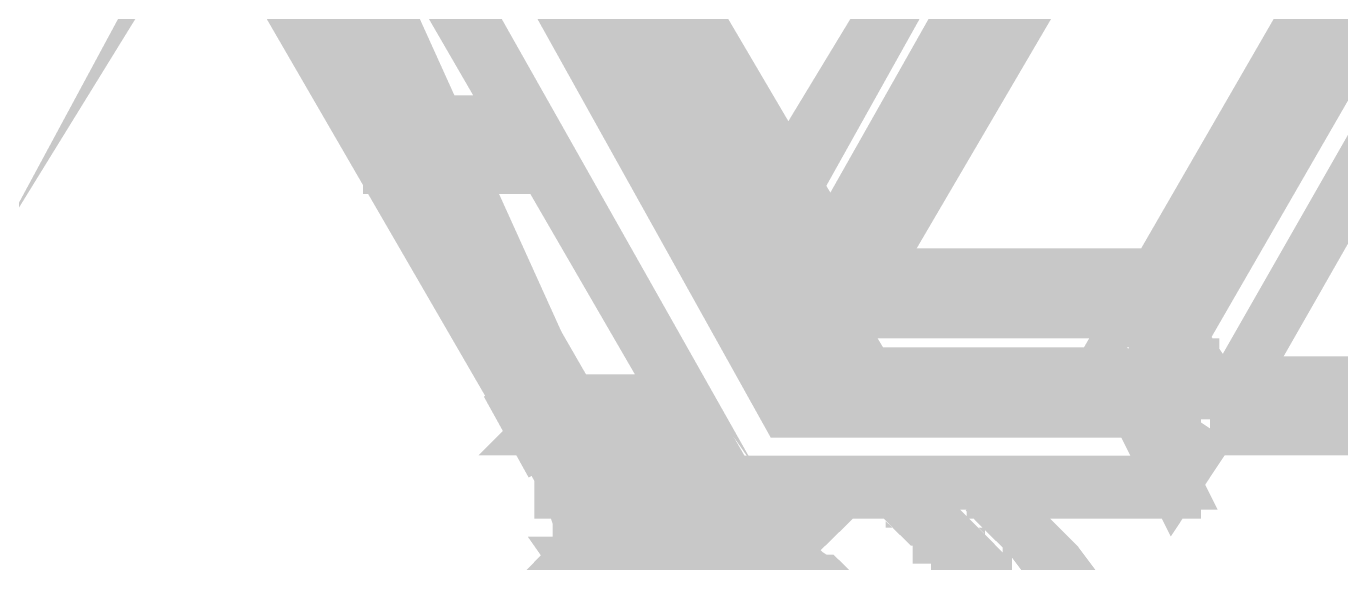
# Model space of a CAD drawing. Extents: x 0.1 to 11.6, y 0.3 to 16.2.
# Drawn here: x 4.9477 to 5.1908, y 4.3102 to 4.4094 of the extents above; entities that cross this region are included whole.
import ezdxf

# ---------------------------------------------------------------- set-up
doc = ezdxf.new("R2010")
doc.units = 0
doc.header["$MEASUREMENT"] = 0

msp = doc.modelspace()

# ---------------------------------------------------------------- linework, layer by layer
at = {"color": 0, "const_width": 0.01}
for points in [[(6.06332, 5.98503), (6.07835, 5.95833), (6.04833, 5.95833), (6.07835, 5.95833), (6.08664, 5.95833), (5.15169, 4.34), (5.14333, 4.34), (6.07835, 5.95833)], [(5.01335, 4.44), (5.09332, 4.44), (5.095, 4.43832), (5.10167, 4.42665), (5.10167, 4.42503), (5.03999, 4.42503), (5.08832, 4.33832), (5.15169, 4.33832), (5.15332, 4.33832), (5.16, 4.32497), (5.15831, 4.32497), (5.07835, 4.32497), (5.08003, 4.32335), (5.16, 4.32335), (5.16, 4.32497), (5.16168, 4.32497), (5.16, 4.32497), (5.15332, 4.33832), (6.08832, 5.95833), (6.08832, 5.96001), (6.08832, 5.95833)], [(4.97835, 4.49164), (4.98665, 4.47331), (4.97835, 4.49001)], [(5.01497, 4.49669), (5.02832, 4.51833), (5.01665, 4.49669), (5.02832, 4.51833)], [(5.14501, 4.47), (5.14501, 4.47499), (5.14833, 4.47999), (5.155, 4.47), (5.14165, 4.49333)], [(5.08333, 4.32335), (5.08664, 4.315), (5.05165, 4.315), (5.04833, 4.32335), (5.05165, 4.31332)], [(5.17165, 4.34332), (5.23833, 4.46001)], [(5.17165, 4.34332), (5.23833, 4.46001)], [(4.98665, 4.44835), (4.99001, 4.44168), (5.00999, 4.44168), (5.07667, 4.32667)], [(5.04833, 4.32667), (5.04665, 4.32667), (4.97999, 4.44168)], [(5.05333, 4.33333), (5.05165, 4.33333), (5.05165, 4.33165), (5.05003, 4.33165), (5.04833, 4.32667), (4.98167, 4.44168)], [(5.08501, 4.34831), (5.13667, 4.43668)], [(5.08664, 4.345), (5.13997, 4.43668)], [(5.08664, 4.34332), (5.14165, 4.43668)], [(5.08832, 4.38167), (5.12169, 4.43668)], [(5.14501, 4.43668), (5.09, 4.34), (5.14665, 4.43668)], [(5.09, 4.37999), (5.12169, 4.43668)], [(5.09, 4.34), (5.14501, 4.43668)], [(5.01665, 4.38997), (4.99164, 4.435)], [(4.99501, 4.435), (5.02001, 4.39165), (5.03836, 4.39165)], [(5.08501, 4.34999), (5.04167, 4.42503), (5.03999, 4.42503), (5.04167, 4.42503), (5.03999, 4.42503)], [(5.08501, 4.34831), (5.03999, 4.42503)], [(5.08832, 4.33832), (5.09, 4.34), (5.03999, 4.42503)], [(5.03999, 4.42503), (5.07835, 4.36003)], [(5.08664, 4.35167), (5.04335, 4.42503)], [(5.08664, 4.35335), (5.04497, 4.42503)], [(5.09169, 4.36165), (5.05501, 4.42503)], [(5.09169, 4.36165), (5.05501, 4.42503)], [(5.09668, 4.36833), (5.06332, 4.42503)], [(5.01497, 4.38499), (5.01665, 4.38997)], [(5.01833, 4.39165), (5.01833, 4.38997)], [(5.04335, 4.38336), (5.01497, 4.38336), (5.01497, 4.38499), (5.04167, 4.38499)], [(5.04665, 4.33832), (5.02001, 4.38336)], [(5.02333, 4.38336), (5.04833, 4.34), (5.06836, 4.34)], [(5.155, 4.35835), (5.155, 4.36003), (5.15668, 4.36333), (5.10335, 4.36333)], [(5.15668, 4.36333), (5.15831, 4.36333)], [(5.07835, 4.36003), (5.08003, 4.36003)], [(5.07835, 4.36003), (5.08003, 4.36003)], [(5.07835, 4.36003), (5.08003, 4.36003)], [(5.07835, 4.36003), (5.08003, 4.36003)], [(5.155, 4.36003), (5.10167, 4.36003)], [(5.155, 4.36003), (5.15668, 4.36003)], [(5.15332, 4.35667), (5.09999, 4.35667)], [(5.09668, 4.35167), (5.10167, 4.34332), (5.10335, 4.34332), (5.09668, 4.35335)], [(5.14665, 4.345), (5.14501, 4.345), (5.14501, 4.34332), (5.14165, 4.34332), (5.13997, 4.345), (5.13167, 4.345), (5.13336, 4.34332), (5.12831, 4.34332), (5.12831, 4.345), (5.12001, 4.345), (5.12001, 4.34332), (5.11664, 4.34332), (5.11501, 4.345), (5.10667, 4.345), (5.10835, 4.34332), (5.10499, 4.34332), (5.10335, 4.345), (5.09831, 4.35335)], [(5.16667, 4.34332), (5.16336, 4.34831), (5.15668, 4.34), (5.15668, 4.33832), (5.15668, 4.33664), (5.16168, 4.33165), (5.16168, 4.33003), (5.16168, 4.33165), (5.16499, 4.33501)], [(5.15668, 4.34), (5.16168, 4.34831)], [(5.09999, 4.34668), (5.09332, 4.34668)], [(5.16168, 4.34668), (5.16336, 4.345), (5.16168, 4.345)], [(5.16336, 4.345), (5.16336, 4.34668)], [(5.03668, 4.34332), (5.04497, 4.32835)], [(5.03668, 4.34332), (5.03836, 4.34332)], [(5.10335, 4.34332), (5.10499, 4.34332)], [(5.10835, 4.34332), (5.10835, 4.345)], [(5.12001, 4.34332), (5.12001, 4.345)], [(5.13336, 4.34332), (5.13336, 4.345)], [(5.14501, 4.34332), (5.14501, 4.345)], [(5.22, 4.34332), (5.16168, 4.34332), (5.16168, 4.34169), (5.16, 4.34169), (5.16, 4.34), (5.16, 4.33832), (5.16, 4.33664), (5.16168, 4.33664), (5.16168, 4.33501), (5.22, 4.33501)], [(5.16336, 4.345), (5.16168, 4.345)], [(5.04833, 4.34), (5.04665, 4.34)], [(5.09, 4.34), (5.09169, 4.34)], [(5.09, 4.34), (5.14333, 4.34), (5.14501, 4.33832), (5.15169, 4.33832)], [(5.15668, 4.33664), (5.15668, 4.33832), (5.15668, 4.34)], [(5.16, 4.33832), (5.15831, 4.33832), (5.15831, 4.34)], [(5.07167, 4.33501), (5.04335, 4.33501), (5.04665, 4.33832)], [(5.04833, 4.32335), (5.04665, 4.32335), (5.04665, 4.32497), (5.04665, 4.32667), (5.05003, 4.32167), (5.05003, 4.31999), (5.05165, 4.31999), (5.05333, 4.31999)], [(5.15332, 4.33832), (5.16, 4.32497), (5.16667, 4.33501)], [(5.16, 4.33165), (5.15668, 4.33664)], [(5.15831, 4.33832), (5.16, 4.33832)], [(5.15831, 4.33832), (5.16, 4.33832)], [(5.07167, 4.33333), (5.04497, 4.33333), (5.04335, 4.33501)], [(5.16, 4.32497), (5.16667, 4.33501)], [(5.16336, 4.33333), (5.16168, 4.33333), (5.16168, 4.33501)], [(5.05003, 4.33165), (5.05003, 4.33333)], [(5.05832, 4.33003), (5.05664, 4.33165), (5.05664, 4.33333)], [(5.06836, 4.33333), (5.06999, 4.33003)], [(5.16168, 4.33165), (5.16, 4.33165), (5.16, 4.33003), (5.16168, 4.33003)], [(5.16168, 4.33333), (5.16168, 4.33165)], [(5.16168, 4.33333), (5.16336, 4.33333)], [(5.05501, 4.33003), (5.05333, 4.33003), (5.05333, 4.32835), (5.05165, 4.32835), (5.05165, 4.32667), (5.05333, 4.32497), (5.05333, 4.32335), (5.05501, 4.32335), (5.05501, 4.32497)], [(5.07497, 4.33003), (5.05333, 4.33003)], [(5.05333, 4.33003), (5.05501, 4.33003)], [(5.05333, 4.33003), (5.05501, 4.33003)], [(5.05333, 4.33003), (5.05501, 4.33003)], [(5.05832, 4.33003), (5.06, 4.33003)], [(5.06, 4.33003), (5.06168, 4.33003)], [(5.04833, 4.32667), (5.05165, 4.32167), (5.05003, 4.32167)], [(5.07667, 4.32667), (5.07835, 4.32667)], [(5.07667, 4.32667), (5.07835, 4.32667)], [(5.07667, 4.32497), (5.07667, 4.32667)], [(5.05165, 4.32167), (5.05165, 4.31999), (5.05333, 4.31999), (5.05501, 4.31999), (5.05664, 4.31999), (5.05664, 4.32167), (5.05664, 4.32335), (5.05832, 4.32335), (5.05832, 4.32497)], [(5.05333, 4.32497), (5.07835, 4.32497)], [(5.05333, 4.32497), (5.05501, 4.32497)], [(5.05333, 4.32497), (5.05501, 4.32497)], [(5.05333, 4.32335), (5.05333, 4.32497)], [(5.16, 4.32335), (5.16, 4.32497), (5.07835, 4.32497), (5.08003, 4.32335), (5.07835, 4.32335), (5.07835, 4.32497), (5.07667, 4.32497), (5.07835, 4.32497)], [(5.07835, 4.32497), (5.08003, 4.32497)], [(5.07835, 4.32497), (5.08003, 4.32497)], [(5.04833, 4.32335), (5.05003, 4.32335)], [(5.08165, 4.32335), (5.08333, 4.32167), (5.08165, 4.32167), (5.08003, 4.32335)], [(5.08003, 4.32335), (5.08165, 4.32335)], [(5.08165, 4.32167), (5.08333, 4.32167), (5.08333, 4.31999), (5.08501, 4.31999)], [(5.08333, 4.32335), (5.08501, 4.32335)], [(5.08333, 4.32167), (5.08501, 4.31999)], [(5.09332, 4.32335), (5.08832, 4.31332), (5.08501, 4.32335)], [(5.08664, 4.32335), (5.08832, 4.32335)], [(5.08664, 4.32335), (5.08832, 4.32335), (5.09, 4.32335)], [(5.12668, 4.30501), (5.125, 4.30664), (5.125, 4.30832), (5.12332, 4.30832), (5.12332, 4.31), (5.12169, 4.31168), (5.12001, 4.31168), (5.12001, 4.31332), (5.11833, 4.315), (5.11664, 4.315), (5.11664, 4.31668), (5.11501, 4.31836), (5.11333, 4.31836), (5.11165, 4.31999), (5.11165, 4.32167), (5.11003, 4.32167), (5.10835, 4.32335), (5.10667, 4.32335)], [(5.10667, 4.32335), (5.10835, 4.32335), (5.11003, 4.32167), (5.11165, 4.32167), (5.11333, 4.31999), (5.11501, 4.31836), (5.11664, 4.31668), (5.11833, 4.315), (5.12001, 4.31332), (5.12169, 4.31168), (5.12332, 4.31), (5.12332, 4.30832), (5.125, 4.30664), (5.12668, 4.30501), (5.12668, 4.30333), (5.12831, 4.30333)], [(5.14165, 4.30333), (5.13835, 4.30832), (5.13336, 4.315), (5.12831, 4.31999), (5.125, 4.32335), (5.12831, 4.31999), (5.13336, 4.315), (5.13835, 4.31), (5.14333, 4.30333)], [(5.05501, 4.31999), (5.05165, 4.315)], [(5.095, 4.30501), (5.09332, 4.30664), (5.09169, 4.30664), (5.09, 4.30832), (5.08832, 4.30832), (5.08664, 4.31), (5.05165, 4.31), (5.05003, 4.31168)], [(5.12169, 4.26167), (5.12332, 4.26833), (5.12169, 4.27669), (5.11664, 4.28668), (5.10835, 4.29665), (5.09668, 4.30501), (5.08664, 4.31168)], [(5.06836, 4.28999), (5.06168, 4.29335), (5.05003, 4.31), (5.08664, 4.31)], [(5.09668, 4.30501), (5.095, 4.30664), (5.09332, 4.30664), (5.09169, 4.30832), (5.09, 4.30832), (5.08832, 4.31), (5.08664, 4.31), (5.05165, 4.31), (5.05003, 4.31)], [(5.07335, 4.28331), (5.07667, 4.27832), (5.07497, 4.28), (5.07497, 4.28168), (5.07335, 4.28168)]]:
    msp.add_lwpolyline(points, dxfattribs=at)
for points in [[(5.07835, 4.32497), (5.01335, 4.44), (5.01167, 4.44), (5.01167, 4.43832), (5.07835, 4.32497)], [(5.13499, 4.43668), (5.08501, 4.34831), (5.13499, 4.43668)], [(5.16336, 4.34831), (5.16168, 4.34831), (5.16336, 4.34831)], [(5.16336, 4.345), (5.16168, 4.345), (5.16168, 4.34668), (5.16336, 4.34668), (5.16336, 4.345)], [(5.09, 4.34), (5.08832, 4.34), (5.09, 4.34)], [(5.15332, 4.33832), (5.15169, 4.33832), (5.15169, 4.34), (5.15332, 4.34), (5.15332, 4.33832)], [(5.15831, 4.33832), (5.15831, 4.33664), (5.15831, 4.33832), (5.15831, 4.34), (5.16, 4.34), (5.16, 4.33832), (5.15831, 4.33832)], [(5.16168, 4.33501), (5.16168, 4.33333), (5.16168, 4.33165), (5.16336, 4.33333), (5.16336, 4.33501), (5.16168, 4.33501)], [(5.06, 4.33003), (5.07335, 4.33003), (5.06, 4.33003)], [(5.08832, 4.31332), (5.08664, 4.31168), (5.05003, 4.31168), (5.05165, 4.31332), (5.08832, 4.31332)]]:
    msp.add_lwpolyline(points, close=True, dxfattribs=at)

doc.saveas('drawing.dxf')
